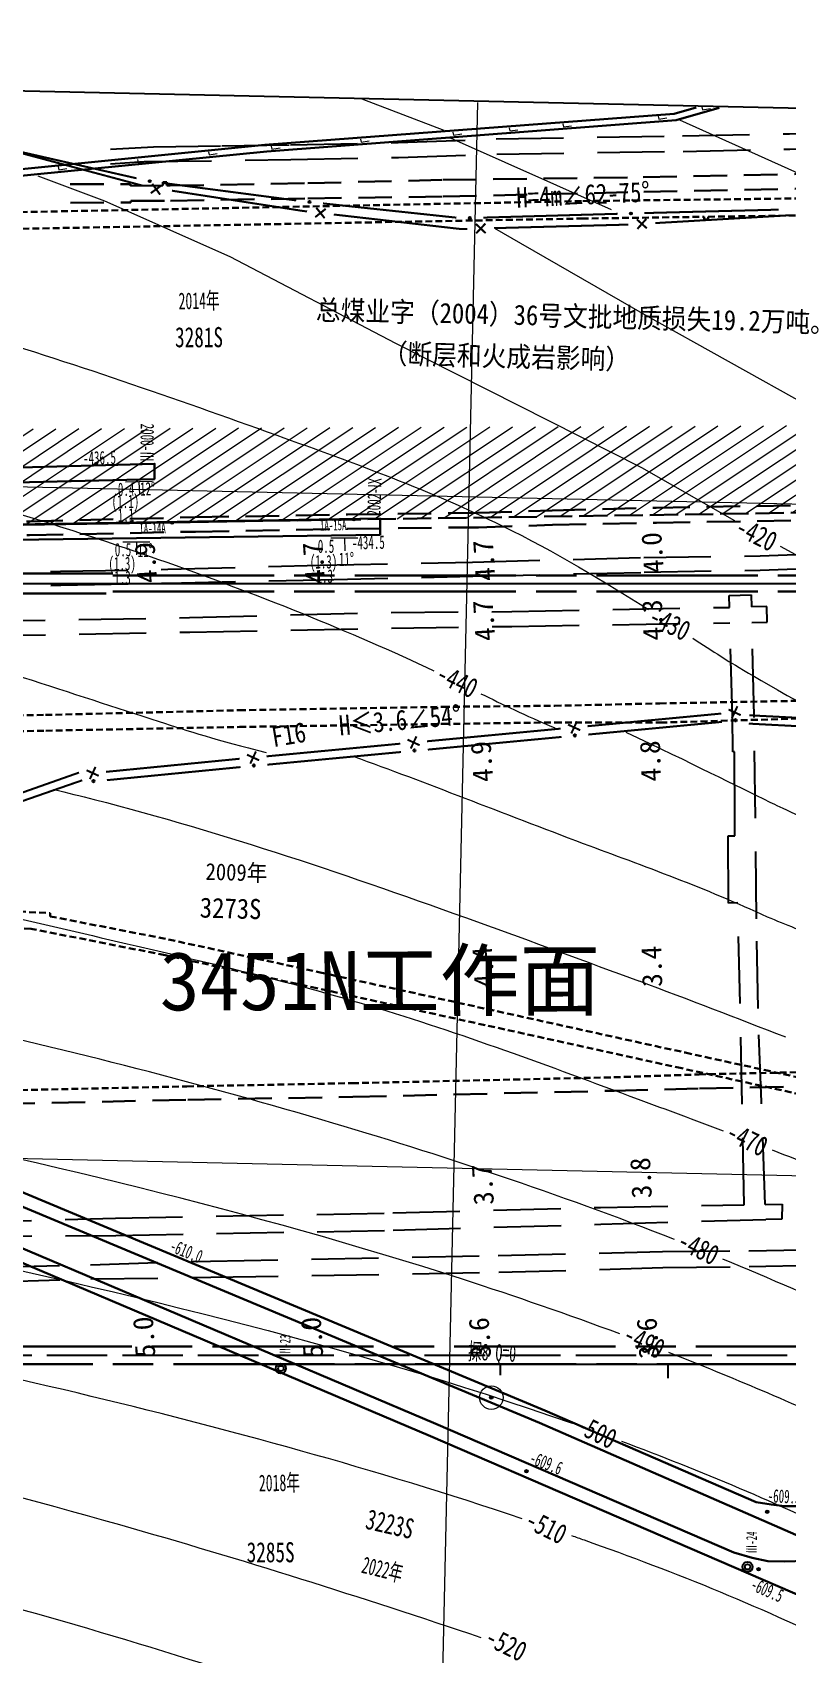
# Model space of a CAD drawing. Header units: millimetres. Extents: x 97264 to 263559, y 385279 to 783825.
# Drawn here: x 98069.2 to 98293.7, y 386568.1 to 387051 of the extents above; entities that cross this region are included whole.
import ezdxf
from ezdxf.enums import TextEntityAlignment as Align

# ---------------------------------------------------------------- set-up
doc = ezdxf.new("R2010")
doc.units = ezdxf.units.MM
for name, pattern in [('2-1', [3, 2, -1]), ('ACAD_ISO02W100', [15, 12, -3]), ('ACAD_ISO08W100', [36, 24, -3, 6, -3])]:
    doc.linetypes.add(name, pattern=pattern)
doc.layers.add('3451分析图层', color=1, linetype='Continuous', lineweight=100, true_color=0xff0000)
for name, color, linetype in [('DZ-断层交面线', 1, 'Continuous'), ('DZ-等高线', 7, 'Continuous'), ('SW--超前探查孔（大巷）', 7, 'Continuous'), ('储量报损区', 7, 'Continuous'), ('图廓方格网', 7, 'Continuous'), ('岩巷巷道及名称', 30, 'Continuous'), ('岩巷高程点', 30, 'Continuous'), ('岩浆岩侵入体', 1, 'Continuous'), ('工作面编号', 7, 'Continuous'), ('巷道掘进点位及日期', 7, 'Continuous'), ('断煤交线上盘', 1, 'Continuous'), ('断煤交线下盘', 1, 'Continuous'), ('断煤交线断层产状注记', 1, 'Continuous'), ('测量永久导线点', 18, 'Continuous'), ('测量永久导线点名称', 7, 'Continuous'), ('煤层底板等高线及注记', 7, 'Continuous'), ('煤巷12-1甲巷道及名称', 3, 'Continuous'), ('煤巷5巷道及名称', 7, 'Continuous'), ('煤巷5巷道导线', 254, 'Continuous'), ('煤巷5高程点', 7, 'Continuous'), ('煤巷5高程点名称', 7, 'Continuous'), ('煤巷8巷道及名称', 8, 'Continuous'), ('规划', 6, 'Continuous'), ('采面产状', 7, 'Continuous')]:
    doc.layers.add(name, color=color, linetype=linetype)
for name, color, linetype, lineweight in [('DZ7煤煤巷', 7, 'Continuous', 30), ('工作面回采年度', 7, 'Continuous', 0), ('煤层产状', 7, 'Continuous', 15)]:
    doc.layers.add(name, color=color, linetype=linetype, lineweight=lineweight)
doc.styles.add('2巷道名称、边界、露头、断层等名称注记', font='simfang.ttf', dxfattribs={"width": 0.8299999999999998, "height": 6})
doc.styles.add('FS', font='simfang.ttf', dxfattribs={"width": 0.75})
doc.styles.add('HT', font='simhei.ttf', dxfattribs={"width": 0.9})
doc.styles.add('ST', font='', dxfattribs={"width": 0.75})
doc.styles.add('仿宋', font='simfang.ttf')
doc.styles.add('宋体', font='')
doc.styles.add('工作面回采年度、钻孔编号注记', font='', dxfattribs={"width": 0.6, "height": 5})
doc.styles.add('工作面编号、露天采掘机械编号', font='', dxfattribs={"width": 0.7, "height": 6})
doc.styles.add('测点编号', font='simhei.ttf', dxfattribs={"width": 0.6, "height": 3.2})
doc.styles.add('高程、煤厚、断层产状要素等数字注记', font='simhei.ttf', dxfattribs={"width": 0.6, "height": 4})
doc.styles.add('黑体', font='simhei.ttf')
doc.styles.get('ST').set_extended_font_data('SimSun')
doc.styles.get('宋体').set_extended_font_data('SimSun')
doc.styles.get('工作面回采年度、钻孔编号注记').set_extended_font_data('SimSun')
doc.styles.get('工作面编号、露天采掘机械编号').set_extended_font_data('SimSun')

# ---------------------------------------------------------------- blocks, each defined once
blk = doc.blocks.new('JMXS2K')
blk.add_circle((0, 0), 0.3)
blk = doc.blocks.new('JMXX2K')
at = {"const_width": 0.6}
for points in [[(-1.41421356237309, 1.414213562373094), (1.4142135623731, -1.414213562373093)], [(-1.41421356237309, -1.41421356237309), (1.4142135623731, 1.414213562373094)]]:
    blk.add_lwpolyline(points, dxfattribs=at)

msp = doc.modelspace()

# ---------------------------------------------------------------- hatches: boundary and pattern name
at = {"layer": 'DZ-断层交面线', "lineweight": 30}
h = msp.add_hatch(color=256, dxfattribs=at)
edge = h.paths.add_edge_path()
edge.add_arc((98278.4838921393, 386846.1263206428), 0.3000023068499995, 0, 360)
h = msp.add_hatch(color=256, dxfattribs=at)
edge = h.paths.add_edge_path()
edge.add_arc((98230.6896037234, 386841.6383200609), 0.3000023068499995, 0, 360)
h = msp.add_hatch(color=256, dxfattribs=at)
edge = h.paths.add_edge_path()
edge.add_arc((98182.89531530738, 386837.150319479), 0.3000023068499995, 0, 360)
h = msp.add_hatch(color=256, dxfattribs=at)
edge = h.paths.add_edge_path()
edge.add_arc((98135.10102689163, 386832.6623188971), 0.3000023068499995, 0, 360)
h = msp.add_hatch(color=256, dxfattribs=at)
edge = h.paths.add_edge_path()
edge.add_arc((98087.32771013147, 386828.0351912933), 0.3000023068499995, 0, 360)
at = {"layer": 'SW--超前探查孔（大巷）', "linetype": 'ByBlock', "lineweight": 0, "ltscale": 3}
h = msp.add_hatch(color=7, dxfattribs=at)
edge = h.paths.add_edge_path()
edge.add_arc((98205.80684467134, 386644.3594357684), 0.4999999999999999, 0, 360)
at = {"layer": '储量报损区', "lineweight": 15, "ltscale": 2}
h = msp.add_hatch(dxfattribs=at)
h.set_pattern_fill('ANSI31', color=3, scale=30, angle=168.7242146143217, style=0)
h.set_pattern_definition([(213.7242146143217, (482432.7134933683, 285332.584562598), (2.081984933576548, -3.118948338199949), [])])
h.paths.add_polyline_path([(98469.97399620531, 387024.1642799688), (97927.6449829, 387036.2421294387), (97927.53691137958, 386902.3576177296), (98469.07606889876, 386910.5556793929)])
h.paths.add_polyline_path([(98439.9783895825, 387024.8322922136), (97957.64445338503, 387035.5740311446), (97957.56123970733, 386932.4846830445), (98439.25392671757, 386934.5189522827)], flags=16)

# ---------------------------------------------------------------- linework, layer by layer
at = {"color": 3, "ltscale": 1.5}
msp.add_lwpolyline([(98019.50123704186, 386886.8573846699), (98436.09578683163, 386886.8573846697)], dxfattribs=at)
at = {"color": 3, "linetype": 'ACAD_ISO02W100', "ltscale": 1.5}
msp.add_lwpolyline([(97758.42522368745, 386656.9573846699), (98517.69687379748, 386656.9573846696)], dxfattribs=at)
at = {"color": 6}
for points in [[(98158.4186762689, 386654.3573846699), (98208.4186762689, 386654.3573846699), (98208.4186762689, 386651.0745836437)], [(98208.4186762689, 386654.3573846699), (98258.4186762689, 386654.3573846699), (98258.4186762689, 386650.1075265936)], [(98258.4186762689, 386654.3573846699), (98308.4186762689, 386654.3573846699), (98308.4186762689, 386648.9364517013)]]:
    msp.add_lwpolyline(points, dxfattribs=at)
at = {"layer": 'DZ-断层交面线', "color": 1, "lineweight": 20, "const_width": 0.6000046136999986}
for points in [[(98274.26872589343, 386848.1361826983), (98234.4471146258, 386844.3626861699)], [(98274.50376719754, 386845.6557978932), (98234.68215593, 386841.8823013651)], [(98322.55956591656, 386845.5465216548), (98282.61350076056, 386847.6230279917)], [(98226.47443747753, 386843.6481821167), (98186.65282620989, 386839.8746855883)], [(98226.70947878166, 386841.1677973117), (98186.887867514, 386837.3943007835)], [(98322.4302257265, 386843.0583849401), (98282.48416057065, 386845.1348912772)], [(98178.68014906155, 386839.1601815346), (98138.85853779399, 386835.3866850065)], [(98178.91519036582, 386836.6797967299), (98139.09357909815, 386832.9063002015)], [(98130.88586064569, 386834.6721809531), (98091.07650222415, 386830.7715422806)], [(98131.12882130417, 386832.1925593464), (98091.31946288237, 386828.2919206737)], [(98083.03873657832, 386830.5632094725), (98044.803664205, 386817.0525774722)], [(98084.00181170943, 386828.2653758215), (98046.14791293495, 386815.1014136222)]]:
    msp.add_lwpolyline(points, dxfattribs=at)
at = {"layer": 'DZ-断层交面线', "lineweight": 30}
for centre in [(98278.4838921393, 386846.1263206428), (98230.6896037234, 386841.6383200609), (98182.89531530738, 386837.150319479), (98135.10102689163, 386832.6623188971), (98087.32771013147, 386828.0351912933)]:
    msp.add_circle(centre, 0.3000023068499995, dxfattribs=at)
at = {"layer": 'DZ-等高线', "color": 7, "lineweight": 15, "ltscale": 10}
for points in [[(98191.73676751072, 387021.7976678854), (98167.30600521671, 387031.1862000417)], [(98319.59196788692, 386998.966937585), (98261.90882053839, 387024.9073435984)], [(98241.56189152067, 386998.2331068613), (98193.6521751134, 387019.5925735706)], [(98278.34005552062, 386905.5176557011), (98250.66538493165, 386921.3362671317), (98177.35401297585, 386958.3527970006), (98128.06191905044, 386984.1667725301), (98090.69743060748, 387000.7963222887), (98070.90633495236, 387008.1793339307)], [(98206.78830250705, 386992.7452158023), (98214.50289760409, 386988.2311010758), (98251.45478733898, 386967.0016774182), (98301.2324205413, 386939.2265701797)], [(98320.49128507408, 386882.3036460661), (98291.90569958345, 386897.8759331952)]]:
    msp.add_lwpolyline(points, dxfattribs=at)
for points, knots in [([(97950.40620613328, 386990.4558224569), (97953.36191705942, 386989.5235426705), (97986.10631278396, 386979.3553976085), (98051.06976706388, 386963.2297608734), (98134.38609426853, 386933.9301119975), (98205.41896651118, 386908.0680412682), (98239.28309629436, 386887.5721882769), (98252.61135943537, 386879.0962118949)], [53.17967833266732, 53.17967833266732, 53.17967833266732, 53.17967833266732, 62.47920230063249, 156.0618284600194, 253.7204549860335, 327.3405348240024, 382.5702378988101, 382.5702378988101, 382.5702378988101, 382.5702378988101]), ([(97839.91461487515, 386974.2552671932), (97910.71605264097, 386950.208768628), (97961.28772214368, 386930.8452616475), (98036.5824510467, 386917.1077006967), (98116.31934287892, 386891.6473614186), (98164.08624932512, 386872.5106206365), (98188.7286677864, 386860.865887705)], [0, 0, 0, 0, 73.09642554126185, 162.1639238616124, 228.6025210523366, 324.3138459246207, 324.3138459246207, 324.3138459246207, 324.3138459246207]), ([(98022.03027598701, 386873.1694160761), (98052.94996745729, 386863.3996561731), (98090.66246527681, 386850.9118995783), (98124.04576143043, 386840.2539393048), (98138.77249794631, 386836.5409751014)], [208.2647001469262, 208.2647001469262, 208.2647001469262, 208.2647001469262, 306.0636894872999, 339.1827457900651, 339.1827457900651, 339.1827457900651, 339.1827457900651]), ([(98265.76846153078, 386870.6291361671), (98268.67461236336, 386868.7477310079), (98275.46240932625, 386864.3546273402), (98281.8883593297, 386860.2971531281), (98305.04246711146, 386847.3085705526)], [401.3092075094233, 401.3092075094233, 401.3092075094233, 401.3092075094233, 414.1246363683102, 431.9119510891581, 431.9119510891581, 431.9119510891581, 431.9119510891581]), ([(98245.8187726107, 386842.6137854336), (98265.7731111561, 386833.2362636548), (98283.3031701563, 386824.2825749456), (98295.56506189058, 386818.5337667818), (98318.355735196, 386807.7434862115)], [372.8217360674685, 372.8217360674685, 372.8217360674685, 372.8217360674685, 437.203546936433, 460.2643013447574, 460.2643013447574, 460.2643013447574, 460.2643013447574]), ([(98164.83751282751, 386835.3457957784), (98186.13962929546, 386827.690961252), (98226.03723617423, 386811.6734055705), (98269.67583985286, 386796.1230697549), (98287.99244684576, 386787.5706356587)], [345.5194158930127, 345.5194158930127, 345.5194158930127, 345.5194158930127, 425.2750117321228, 484.5013637558158, 484.5013637558158, 484.5013637558158, 484.5013637558158]), ([(98075.43163700437, 386825.5608678935), (98079.4795438237, 386824.5790723611), (98122.27907809797, 386813.9739056421), (98180.35586339205, 386794.074556978), (98233.89351999211, 386774.3183271875), (98249.97318995494, 386768.3846783334)], [262.0724881060842, 262.0724881060842, 262.0724881060842, 262.0724881060842, 274.5694467712105, 394.3788149410805, 445.809638421564, 445.809638421564, 445.809638421564, 445.809638421564]), ([(98002.88698699628, 386801.1170337726), (98032.11751272524, 386794.8200168071), (98087.19751051768, 386781.8215602424), (98170.00124474101, 386762.9621021838), (98231.4720686715, 386739.963329085), (98266.42823049793, 386727.0187362056), (98274.82884214087, 386723.8266992264)], [133.3004019068859, 133.3004019068859, 133.3004019068859, 133.3004019068859, 217.833133424672, 303.0112403567126, 387.6751449215632, 414.5919810649523, 414.5919810649523, 414.5919810649523, 414.5919810649523]), ([(98260.31845640489, 386691.4508565107), (98225.93484913066, 386704.9889981016), (98152.07939914645, 386729.5218278036), (98047.30070001054, 386756.2179590533), (97960.38294094587, 386772.8596777769), (97913.28079785411, 386781.6225491099), (97886.18501325918, 386786.6908438766)], [468.5647233041168, 468.5647233041168, 468.5647233041168, 468.5647233041168, 579.2476526065756, 700.899918023495, 793.0153014338691, 844.6284341950551, 844.6284341950551, 844.6284341950551, 844.6284341950551]), ([(98244.05445989713, 386663.325505316), (98228.57579211581, 386669.1053869392), (98150.00226701052, 386696.3563790669), (98037.11111963209, 386722.5476209985), (97936.51811664022, 386743.2205201914), (97913.04515517998, 386743.7147933422)], [522.1249735792708, 522.1249735792708, 522.1249735792708, 522.1249735792708, 571.574266889677, 771.0437602798646, 869.7888132793013, 869.7888132793013, 869.7888132793013, 869.7888132793013]), ([(97801.9138332692, 386735.9700484477), (97870.04354669814, 386723.3131600253), (98015.68395361686, 386694.3536714662), (98161.94342048356, 386660.676695035), (98229.84765055869, 386636.6964987572)], [0, 0, 0, 0, 230.2678854223294, 446.2691181711472, 446.2691181711472, 446.2691181711472, 446.2691181711472]), ([(98214.9870413738, 386608.2578356775), (98127.51784187648, 386637.6833907041), (98007.76459479373, 386663.1598847199), (97864.8685682702, 386690.3048870357), (97811.86441256446, 386698.9849300002), (97798.16308793686, 386700.1663822868)], [411.138238875004, 411.138238875004, 411.138238875004, 411.138238875004, 686.2190859420494, 779.1203476413338, 847.3508934311071, 847.3508934311071, 847.3508934311071, 847.3508934311071]), ([(98202.79731212732, 386572.8230841082), (98166.9259332497, 386584.8726229708), (98080.96731541396, 386612.1552027105), (97942.41191642795, 386645.1902013643), (97839.03000806691, 386654.1437285558), (97788.99016657862, 386659.8073269606)], [363.8508879703338, 363.8508879703338, 363.8508879703338, 363.8508879703338, 477.0847872323896, 637.3684970098892, 788.2438070893872, 788.2438070893872, 788.2438070893872, 788.2438070893872]), ([(98244.55564159706, 386631.3625924173), (98268.11864752519, 386622.5872570197), (98291.40213213766, 386612.7752229706), (98314.17308596395, 386601.6773877668), (98314.27035035842, 386601.6299561606)], [461.9137457600102, 461.9137457600102, 461.9137457600102, 461.9137457600102, 537.3492920428043, 537.6729228210763, 537.6729228210763, 537.6729228210763, 537.6729228210763]), ([(97782.71642188911, 386626.9224515862), (97803.69804461866, 386625.9071456349), (97851.0162532181, 386624.4104910428), (97923.67987531584, 386611.8647569845), (98017.34233453858, 386595.7642541102), (98107.67234863229, 386569.6959633654), (98171.5863933478, 386548.3988683858), (98195.4330324948, 386539.5121341001)], [45.43980486565426, 45.43980486565426, 45.43980486565426, 45.43980486565426, 107.1262247747714, 187.2556944303994, 266.246745290791, 392.2172914799141, 468.5699341287277, 468.5699341287277, 468.5699341287277, 468.5699341287277]), ([(98313.2878305761, 386568.4070330717), (98287.77761369948, 386581.4458689743), (98259.53178343042, 386592.6732597519), (98231.05508256631, 386602.7260843918), (98229.81297918112, 386603.1622102329)], [305.7443279102552, 305.7443279102552, 305.7443279102552, 305.7443279102552, 391.6584169151387, 395.5753159266827, 395.5753159266827, 395.5753159266827, 395.5753159266827]), ([(97775.21949064509, 386587.5875001212), (97775.21949064509, 386587.5875001212), (97816.44962829517, 386586.6977636329), (97887.12128710949, 386586.8627500413), (98001.54105317115, 386568.6598938623), (98102.96974946553, 386533.0728804426), (98170.11610055738, 386508.8637296389), (98194.27528660254, 386498.0496598381)], [239.940041341436, 239.940041341436, 239.940041341436, 239.940041341436, 246.4607414454485, 349.7698365037612, 458.0580749468891, 592.2741349711151, 671.6784518846065, 671.6784518846065, 671.6784518846065, 671.6784518846065])]:
    msp.add_open_spline(points, degree=3, knots=knots, dxfattribs=at)
for points in [[(98202.70578850179, 386854.0554471922), (98209.03734443866, 386850.92271563), (98215.76782599628, 386847.6463001473), (98224.69754314999, 386843.888421254)], [(98287.99244684576, 386787.5706356587), (98293.42330107499, 386785.385897401), (98298.93864300326, 386783.1211316146), (98304.59890685267, 386780.7591657039)], [(98293.50094886679, 386751.6888544903), (98279.02796798633, 386757.3497683235), (98264.50057897053, 386762.8672233284), (98249.97318995494, 386768.3846783334)], [(98289.38924795302, 386718.1946351653), (98298.58733937252, 386714.5625132632), (98307.72030967382, 386710.7934441016), (98316.73799475029, 386706.7871004135)], [(98316.31301565906, 386667.2934173828), (98302.64141841629, 386673.7583786425), (98288.7857422326, 386679.8545257633), (98274.78280218272, 386685.6247280326)], [(98314.02795693454, 386634.1168054309), (98295.82810541672, 386642.5872061341), (98277.34202155293, 386650.4473235261), (98258.6441255096, 386657.7525531026)]]:
    msp.add_open_spline(points, degree=3, dxfattribs=at)
at = {"layer": 'DZ7煤煤巷', "color": 32, "linetype": '2-1', "lineweight": -3, "ltscale": 10}
for points in [[(98092.41122364673, 387016.2511682377), (98105.15999660765, 387016.9808495731), (98125.5660367823, 387017.2760654905), (98145.97207695707, 387017.571281408), (98178.01946939995, 387018.2348555331), (98207.2852828972, 387019.3159670322), (98262.72634799454, 387020.2168814034), (98294.55619964913, 387020.8295592188), (98330.71247500334, 387021.5444010499), (98361.94811560896, 387022.142860979), (98391.41647086474, 387022.5790966588), (98441.80679911545, 387023.6199234655)], [(98092.40528665828, 387011.9333975288), (98102.46878232075, 387012.5592271864), (98146.06871286397, 387013.172342729), (98178.12116752066, 387013.8360235247), (98207.43028899936, 387014.7685415148), (98262.95240960574, 387015.620719263), (98294.6539793772, 387016.2806141154), (98330.81549932838, 387017.1455849077), (98362.02648428951, 387017.84357011), (98391.46452651465, 387018.0793150042), (98441.80472246314, 387018.9320901945)], [(97728.77510593868, 386883.5930889355), (97797.7089474472, 386884.0833623945), (97875.51878202976, 386886.1399983321), (97900.30914477627, 386886.4762839912), (97948.5586631864, 386887.5580039658), (97998.34746702366, 386888.7879927256), (98044.56774996304, 386889.7491632283), (98077.52663786542, 386890.5304524414), (98109.50869813313, 386891.1106595597), (98154.87670559874, 386892.3186832408), (98200.21884913121, 386893.2454299002), (98251.22330386205, 386894.6300147749), (98285.90997727019, 386895.1313711784), (98305.35655464379, 386895.8016425205), (98336.3596503701, 386897.4114573841), (98441.91978868529, 386899.8441358303)], [(97728.8838455701, 386878.4942483131), (97797.80326727279, 386879.5843733136), (97875.61354168075, 386881.5409901708), (97900.40219740524, 386882.02726456), (97948.64438392934, 386883.3588486697), (97998.43867172046, 386884.5889729058), (98044.66626047112, 386885.2502207785), (98077.62085156231, 386886.3415117902), (98109.6010075764, 386887.0116988418), (98154.97483947013, 386887.9697904698), (98200.3049796314, 386889.0462942654), (98251.32043199144, 386890.231076389), (98285.90663155554, 386890.8807227142), (98305.18415744179, 386891.5451673051), (98336.57206048969, 386892.5661109629)], [(97313.21376589422, 386859.2281416204), (97336.40589698002, 386859.7334659139), (97336.38099918843, 386860.5570486492), (97373.62880400901, 386861.0609532918), (97373.64019242013, 386860.544749446), (97433.39881363009, 386862.3801966992), (97540.845899745, 386864.421119541), (97598.41343590379, 386866.4461327795), (97648.17920765598, 386867.2265507404), (97682.63751577375, 386867.9355952488), (97746.00607115298, 386869.1912619406), (97793.74507609474, 386870.013139653), (97839.88466690188, 386870.7905683553), (97877.59849423738, 386872.0347746715), (97953.7814375085, 386873.465101713), (97987.76575618189, 386874.2474913928), (98052.94757558082, 386875.6156177868), (98115.97389993083, 386876.7238893443), (98115.97389993083, 386876.7238893443), (98115.97389993083, 386876.7238893443), (98115.97389993083, 386876.7238893443), (98175.94421888066, 386878.2728223545), (98211.94709947752, 386878.5164375723), (98276.73969046594, 386879.7789995392)], [(98276.73969046594, 386879.7789995392), (98276.64184894437, 386883.3428238024), (98283.17790294235, 386883.5099290081), (98283.27003702128, 386879.9062512368)], [(98283.38780169521, 386875.3000735608), (98287.98735636006, 386875.3762859), (98287.86924886593, 386879.9958724399), (98283.27003702128, 386879.9062512368)], [(97682.73348370551, 386863.3365964279), (97744.44808572179, 386864.7543396345), (97744.49376115242, 386862.9551038082), (97746.69305259993, 386863.0109350572), (97746.64748965285, 386864.8057399586), (97793.86168716516, 386865.9645567889), (97839.96728293128, 386866.8914435058), (97877.6900680247, 386867.6857386587), (97953.87061866294, 386869.1660266121), (97987.86472553211, 386869.6985678862), (98031.59407656106, 386870.7506351313), (98031.63937361461, 386868.9512040556), (98033.13894062061, 386868.9872815481), (98033.09364356688, 386870.7867126235), (98053.04219462989, 386871.2666469622), (98116.07104307762, 386872.394968785), (98116.07104307762, 386872.394968785), (98116.07104307762, 386872.394968785), (98116.07104307762, 386872.394968785), (98176.04335781424, 386873.6238793056), (98211.92725137195, 386874.1160076915), (98276.86562220733, 386875.1920042824)], [(98281.11005276961, 386701.7672375384), (98279.24647420249, 386791.7496208976), (98276.39488318289, 386791.6991664199), (98276.33256885724, 386811.6985989881), (98278.35471624878, 386811.7313027481), (98278.32295087675, 386816.7315232932), (98278.19589601373, 386836.7313627296), (98277.69592176101, 386836.7257216418), (98277.62795495364, 386847.4244481653), (98276.86562220733, 386875.1920042824)], [(98287.39126826124, 386701.8796438767), (98286.22535777485, 386732.4549603), (98286.22535777485, 386732.4549603), (98285.22907629855, 386760.3111130763), (98284.81167300332, 386786.9982327706), (98284.10008603301, 386847.4402060634), (98283.38780169521, 386875.3000735608)], [(97310.20421148217, 386680.7508512053), (97331.64120213254, 386681.21443126), (97365.82896702485, 386681.564560536), (97399.13857739078, 386682.3788752639), (97441.38379252606, 386683.207546882), (97484.42235540002, 386684.3593970163), (97553.7332916546, 386685.6468923368), (97595.20703635264, 386686.4167713686), (97644.64889705315, 386687.6700527795), (97685.48420569213, 386688.8758276645), (97731.33685632583, 386690.2512113223), (97763.56297431301, 386690.7289301534), (97800.34143542858, 386691.4596563729), (97852.78137378383, 386692.275685016), (97890.50922943975, 386693.6944658969), (97938.69341748091, 386694.4561369493), (97963.38100260212, 386695.0186384186), (98011.39767614007, 386695.826963937), (98048.89624893498, 386696.5403385535), (98093.8845015551, 386697.8367333926), (98176.47795818438, 386699.3654240228), (98238.35007312756, 386701.0122586958), (98238.35007312756, 386701.0122586958), (98281.11003353039, 386701.7685071757)], [(98287.39126826124, 386701.8796438767), (98292.45895844573, 386701.9693087904), (98292.36069127006, 386697.5568394547), (98287.56134593903, 386697.4194568556)], [(97731.42444542926, 386685.4720009243), (97763.7300255127, 386686.0311127334), (97800.44189769738, 386686.6607241459), (97852.88475171987, 386687.6268342977), (97890.61541289365, 386688.8756356369), (97938.80356629228, 386689.4573503725), (97963.48623636333, 386690.1397731966), (98011.49526467574, 386691.3280222302), (98048.98516293446, 386692.4413027769), (98093.99646379593, 386692.6379388731), (98176.58884386503, 386694.2166179122), (98238.40258994694, 386696.0122737511), (98238.40258994694, 386696.0122737511), (98287.56134593903, 386697.4194568556)], [(97706.78569316682, 386676.4043646624), (97763.46660916974, 386677.0390441946), (97791.44149798117, 386677.16264128), (97855.33748171537, 386679.3487004509), (97881.71824751506, 386679.9474566169), (97921.24583207691, 386680.6227959157), (97957.19043354368, 386681.7792296508), (97982.82740004633, 386681.9156233356), (98027.2045962085, 386682.4545154807), (98086.43404581625, 386683.9308780095), (98122.22407772373, 386685.0509514917), (98207.89271378762, 386686.6510956087), (98256.82346765525, 386687.8927242251), (98282.45761780743, 386688.1203950924), (98298.15838105768, 386688.4057458452), (98298.2029471236, 386690.406886082), (98300.20425305511, 386690.4432584639), (98300.15968698924, 386688.4421182269), (98353.36977693009, 386689.409175622), (98353.3466346797, 386690.050896662), (98393.75516923094, 386690.8088548131), (98393.77691344742, 386690.3090603817), (98418.50477429529, 386690.8300673116)], [(97706.89227504906, 386671.3054784796), (97763.50429743009, 386672.778082971), (97791.52382083373, 386673.2634926999), (97855.4325738118, 386674.8897115555), (97881.81994178011, 386675.1085259922), (97921.3481929747, 386676.1740197922), (97957.29440268425, 386677.0904403224), (97982.9477986004, 386677.1669196853), (98027.29673653362, 386677.8554383817), (98086.51997532831, 386679.7117529677), (98122.3239118946, 386680.1919769972), (98207.99509104984, 386681.7021543538), (98256.92553633501, 386683.07379836), (98282.55543821519, 386683.3713923488), (98340.08314512129, 386684.5598240856), (98340.04303150816, 386682.7586113494), (98342.04444820638, 386682.7999574632), (98342.08456181962, 386684.6011701997), (98353.53463670608, 386684.8377106966), (98353.5459579695, 386684.5237787042), (98393.99770059969, 386685.2342310168), (98393.97591441144, 386685.7349901683), (98418.4839300558, 386686.2870318978)]]:
    msp.add_lwpolyline(points, dxfattribs=at)
at = {"layer": 'SW--超前探查孔（大巷）', "color": 7, "linetype": 'ByBlock', "lineweight": 0, "ltscale": 3}
for radius in [3.5, 0.4999999999999999]:
    msp.add_circle((98205.80684467134, 386644.3594357684), radius, dxfattribs=at)
at = {"layer": '储量报损区', "linetype": 'ACAD_ISO02W100', "lineweight": 30, "ltscale": 0.7}
msp.add_lwpolyline([(97927.53691137958, 386902.3576177296), (98469.07606889876, 386910.5556793929), (98469.07606889876, 386910.5556793929), (98469.97399620531, 387024.1642799688)], dxfattribs=at)
at = {"layer": '图廓方格网', "color": 7, "lineweight": 0}
for p, q in [((98185.2824523504, 386291.0097889063), (98201.74308328674, 387030.137872585)), ((98621.3027177269, 386903.2533745801), (97279.75230238782, 386933.1301533915))]:
    msp.add_line(p, q, dxfattribs=at)
at = {"layer": '图廓方格网', "color": 0, "lineweight": 0}
msp.add_line((98616.84975460873, 386703.3029529265), (97275.2993392697, 386733.1797317379), dxfattribs=at)
at = {"layer": '岩巷巷道及名称', "lineweight": 30, "ltscale": 2}
for points in [[(98221.70764071246, 386640.5101418223), (98007.36235600513, 386730.1094744892), (98004.3760759679, 386731.2695087265), (98002.63330746963, 386731.9528302186), (98000.73882196282, 386732.6260115112), (97999.52555596553, 386732.9956125268), (97997.93598108004, 386733.5704691826), (97995.45018609491, 386734.070462239), (97992.10296207452, 386734.8299176865), (97986.53237902034, 386735.4470318378), (97922.44989187607, 386743.1722870447)], [(98220.16494331825, 386636.8196019228), (98005.86657639492, 386726.3993222985), (98002.92181655609, 386727.5432278234), (98001.23322283215, 386728.2053079471), (97999.48569034092, 386728.8262713578), (97998.26172991275, 386729.1991302511), (97996.85548057692, 386729.7076887327), (97994.61314328821, 386730.1587126835), (97991.4381009864, 386730.8791016259), (97986.07278332056, 386731.4734762944), (97921.97115107933, 386739.2010394762)], [(97934.43012210031, 386726.2822698652), (97994.6161486925, 386719.1641849665), (98189.25031957528, 386636.5452890874)], [(97933.96032404248, 386722.3099544466), (97993.57904456797, 386715.2589637385), (98187.68736954307, 386632.8632805055)], [(98221.70764071246, 386640.5101418223), (98284.68595072665, 386613.211597191), (98289.18070131904, 386612.4796091723), (98293.13201937873, 386612.0358014956), (98293.13201937873, 386612.0358014956), (98293.13201937873, 386612.0358014956)], [(98189.25031957528, 386636.5452890874), (98278.03140645624, 386598.2567875516), (98283.43540277913, 386596.586837787), (98288.17244592408, 386595.6766093537), (98293.12832027419, 386595.5662403656), (98299.53536582229, 386595.7041916929), (98312.12725880915, 386596.6121295841)], [(98220.16494331825, 386636.8196019228), (98312.12725880915, 386596.6121295841)], [(98329.7754563403, 386571.4900454528), (98187.68736954307, 386632.8632805055)], [(98293.13201937873, 386612.0358014956), (98293.13201937873, 386612.0358014956), (98303.07032812557, 386612.0146816313), (98390.40674385363, 386618.0888931068)]]:
    msp.add_lwpolyline(points, dxfattribs=at)
at = {"layer": '岩巷高程点', "const_width": 0.5000000000001794}
for points in [[(98215.98764109387, 386622.4566202087, 1), (98216.48492762391, 386622.4045999522, 1)], [(98287.74543824022, 386610.3931925608, 1), (98288.24272477032, 386610.3411723047, 1)], [(98285.12889699747, 386593.2595397025, 1), (98285.62618352745, 386593.2075194461, 1)]]:
    msp.add_lwpolyline(points, format="xyb", close=True, dxfattribs=at)
at = {"layer": '岩巷高程点', "lineweight": 0, "ltscale": 2}
for centre in [(98216.23628435885, 386622.4306100804), (98287.9940815052, 386610.3671824329), (98285.37754026247, 386593.2335295746)]:
    msp.add_circle(centre, 0.4999999999999999, dxfattribs=at)
at = {"layer": '岩浆岩侵入体', "color": 1, "lineweight": 30, "ltscale": 1.199999999999999}
for points in [[(97920.76737690628, 386987.2412257139), (97969.66735883646, 386992.5448671448), (98014.30406170552, 386999.7421777197), (98043.50586220993, 387006.0965884534), (98138.95554100447, 387015.6157037578), (98260.8569521451, 387024.936461315), (98273.64999868206, 387028.5364814023)], [(97920.77761024341, 386988.9659077511), (97969.09599668697, 386994.4483557745), (98013.73269955568, 387001.6456663491), (98042.93450006025, 387008.0000770829), (98138.38417885503, 387017.519192387), (98260.28558999575, 387026.8399499446), (98266.8523564625, 387028.6878671801)]]:
    msp.add_lwpolyline(points, dxfattribs=at)
at = {"layer": '岩浆岩侵入体', "color": 40, "lineweight": 15, "ltscale": 2}
for points in [[(98255.49860117085, 387026.1262534712), (98255.68862103777, 387025.2169951159), (98258.11540102135, 387025.6049312914)], [(98255.49860117085, 387026.1262534712), (98255.68862103777, 387025.2169951159), (98258.11540102135, 387025.6049312914)], [(98268.48503504407, 387028.8980668287), (98268.6750549107, 387027.9888084738), (98271.10183489477, 387028.3767446491)], [(98268.48503504407, 387028.8980668287), (98268.6750549107, 387027.9888084738), (98271.10183489477, 387028.3767446491)], [(98194.3853737786, 387021.3609313981), (98194.57539364502, 387020.4516730431), (98197.00217362893, 387020.8396092184)], [(98194.3853737786, 387021.3609313981), (98194.57539364502, 387020.4516730431), (98197.00217362893, 387020.8396092184)], [(98211.12363652392, 387022.5927585358), (98211.3136563903, 387021.6835001805), (98213.74043637447, 387022.0714363559)], [(98211.12363652392, 387022.5927585358), (98211.3136563903, 387021.6835001805), (98213.74043637447, 387022.0714363559)], [(98227.09304223751, 387023.7906755561), (98227.2830621046, 387022.881417201), (98229.70984208854, 387023.2693533765)], [(98227.09304223751, 387023.7906755561), (98227.2830621046, 387022.881417201), (98229.70984208854, 387023.2693533765)], [(98121.57070668011, 387015.478463316), (98121.76072654656, 387014.5692049605), (98124.1875065305, 387014.9571411365)], [(98121.57070668011, 387015.478463316), (98121.76072654656, 387014.5692049605), (98124.1875065305, 387014.9571411365)], [(98140.26308875048, 387017.1669367694), (98140.45310861687, 387016.2576784146), (98142.87988860112, 387016.6456145901)], [(98140.26308875048, 387017.1669367694), (98140.45310861687, 387016.2576784146), (98142.87988860112, 387016.6456145901)], [(98166.84888109627, 387019.2310371336), (98167.03890096303, 387018.3217787784), (98169.46568094677, 387018.7097149538)], [(98166.84888109627, 387019.2310371336), (98167.03890096303, 387018.3217787784), (98169.46568094677, 387018.7097149538)], [(98076.81637872978, 387011.0700337002), (98077.00639859629, 387010.1607753449), (98079.43317858019, 387010.5487115203)], [(98076.81637872978, 387011.0700337002), (98077.00639859629, 387010.1607753449), (98079.43317858019, 387010.5487115203)], [(98100.42674617739, 387013.1533575655), (98100.61676604408, 387012.2440992105), (98103.04354602801, 387012.6320353858)], [(98100.42674617739, 387013.1533575655), (98100.61676604408, 387012.2440992105), (98103.04354602801, 387012.6320353858)]]:
    msp.add_lwpolyline(points, dxfattribs=at)
at = {"layer": '断煤交线上盘', "color": 1, "lineweight": 0, "ltscale": 2, "const_width": 0.5999999999999999}
for points in [[(98057.27503391882, 387017.385484762), (98100.17026562634, 387007.591036127)], [(98108.03975418216, 387006.1974625029), (98147.7001867916, 387000.998648593)], [(98155.65062508795, 387000.110417165), (98195.4161978226, 386995.8674397925)], [(98203.41331311675, 386995.8797176241), (98243.39724325015, 386997.0134420505)], [(98251.39421288599, 386997.2335149913), (98291.3811079912, 386998.2571998116)]]:
    msp.add_lwpolyline(points, dxfattribs=at)
at = {"layer": '断煤交线下盘', "color": 1, "lineweight": 0, "ltscale": 2, "const_width": 0.5999999999999999}
for points in [[(98057.27503391882, 387017.385484762), (98102.17074615853, 387005.3464772553), (98102.17074615853, 387005.3464772553)], [(98110.69440959275, 387003.8971560887), (98149.7313219415, 386997.8557797122), (98150.95428853061, 386997.7158260797)], [(98158.90241343598, 386996.8062599791), (98196.72569189103, 386992.4778463846), (98198.65487104491, 386992.5291057969)], [(98254.62547497726, 386994.2437103324), (98294.55472083253, 386996.5718488995)], [(98206.65204855631, 386992.7415954559), (98246.63760866028, 386993.8040350499)]]:
    msp.add_lwpolyline(points, dxfattribs=at)
at = {"layer": '测量永久导线点', "color": 7}
for centre, radius in [((98143.1370890097, 386653.0646244034), 1.5), ((98143.1370890097, 386653.0646244034), 0.7999999999999999), ((98282.11139981002, 386593.9067222468), 1.5), ((98282.11139981002, 386593.9067222468), 0.7999999999999999)]:
    msp.add_circle(centre, radius, dxfattribs=at)
at = {"layer": '煤层产状', "color": 7, "lineweight": 0}
for p, q in [((98104.81802077313, 386917.2179500114), (98096.8187974921, 386917.1064739748)), ((98100.8781515943, 386917.1641640507), (98101.06422262937, 386913.3729690196)), ((98104.07337853733, 386899.2321538712), (98096.07344987495, 386899.198369213)), ((98100.13321899199, 386899.2171498427), (98100.1492485074, 386895.4214252417)), ((98166.06215159033, 386900.4119908873), (98158.06222292806, 386900.3782062295)), ((98162.12199204488, 386900.3969868591), (98162.13802156047, 386896.6012622581))]:
    msp.add_line(p, q, dxfattribs=at)
at = {"layer": '煤层底板等高线及注记', "color": 1}
msp.add_lwpolyline([(98623.9288018456, 387021.1718510833), (97282.37838650656, 387051.0486298935)], dxfattribs=at)
at = {"layer": '煤巷12-1甲巷道及名称', "color": 3, "linetype": '2-1', "lineweight": 30}
for points in [[(98344.76153942134, 387002.6856823816), (98307.08844491081, 387001.7167103845), (98232.63584721928, 387000.8017954305), (98051.09246525216, 386997.2308490934), (98050.26874585515, 387036.864619082)], [(98051.19490052246, 386992.3021124793), (98232.73293361382, 386995.6027112437), (98269.16579108375, 386996.1238247858), (98269.17723262901, 386995.3239066082), (98270.37710989552, 386995.3410689262), (98270.3656683504, 386996.140987104), (98307.18626625337, 386996.6676466506), (98350.9771968983, 386997.6139079591), (98353.54910314911, 386997.7729050963)], [(97452.28257227692, 386836.5063356429), (97452.28257227692, 386836.5063356429), (97577.138212471, 386839.0621604391), (97635.5271899057, 386839.6976724692), (97699.43498446938, 386841.0049737713), (97738.9690198127, 386842.2396514369), (97799.98598169665, 386842.7827650838), (97903.86058974167, 386844.6965006442), (97903.86058974167, 386844.6965006442), (97953.25179623245, 386845.5200829375), (98004.47326496498, 386846.6488728179), (98073.0272821488, 386847.7250005158), (98130.73426140913, 386849.1242918097), (98191.41346449268, 386850.1365557645), (98224.67917262217, 386850.4471601266), (98255.9824871277, 386851.150585332), (98309.11395314104, 386852.164996321), (98397.74485949612, 386854.4790565048)], [(97394.46592635826, 386829.9250663379), (97452.38336597984, 386830.9026568533), (97493.43577741602, 386832.0694893512), (97493.43577741602, 386832.0694893512), (97577.23731822021, 386833.7630846442), (97635.63064329588, 386834.0486187396), (97699.53239524673, 386835.8058861796), (97739.07162459253, 386836.7406085712), (97800.08072232683, 386837.6836450766), (97903.95482122166, 386839.5973712566), (97903.95482122166, 386839.5973712566), (97953.35259946222, 386840.3710641913), (98004.5669555541, 386841.5497333228), (98073.11170643746, 386843.0257578253), (98130.81890376976, 386844.1450109223), (98191.49896827765, 386845.0372725509), (98224.76258504418, 386845.4978629676), (98256.13954936885, 386845.4527496506), (98309.2337188255, 386846.9663224754), (98401.263636494, 386849.0472751993)], [(97672.64725257701, 386809.2698196393), (97742.12648757156, 386805.523022497), (97789.09976048167, 386803.1077645544), (97821.74597529261, 386801.3933329571), (97851.12261591073, 386799.969816049), (97921.92744327654, 386796.2974296713), (97984.29581212375, 386793.2861691783), (98074.43485766061, 386788.693050002), (98074.38550676424, 386787.7245486034), (98109.67877037814, 386780.8467468469), (98154.85245974117, 386771.0168482177), (98263.55795931528, 386747.1362852681), (98297.54926952289, 386739.6706363412), (98297.72088619051, 386740.452011871), (98299.08829336845, 386740.1516827025), (98298.91667670081, 386739.3703071727), (98365.4312687182, 386724.761438333), (98370.15195802186, 386723.7322543716), (98370.93776915144, 386723.5577249566), (98371.15458681148, 386724.5339370761), (98373.79035953415, 386723.9485293941), (98373.57354187417, 386722.9723172745), (98400.66306316607, 386716.9557082811), (98400.6642124938, 386716.959871372)], [(98398.29997574481, 386712.1538411243), (98392.4351334088, 386713.4564283041), (98392.22196207079, 386712.6842798394), (98390.85349885911, 386712.9882168481), (98391.066670197, 386713.7603653127), (98380.71513711552, 386716.0594508655), (98380.36029097742, 386714.5296346775), (98363.97252704117, 386718.1197463202), (98356.94014726835, 386719.6642963305), (98357.24047643685, 386721.0317035085), (98300.88376631509, 386733.4095556733), (98301.01247881616, 386733.995587321), (98262.5280480635, 386742.4480784879), (98153.86622775286, 386766.3190459212), (98108.65194369543, 386776.1578857982), (98068.72905214505, 386784.0246103379), (98024.94688629403, 386786.405458121), (97984.05273044336, 386788.4923284102), (97921.67881909311, 386791.5038729526), (97850.87399172733, 386795.1762593304), (97821.50264651103, 386796.5995196367), (97788.87114952416, 386798.3131783204), (97741.88086316499, 386800.7293110555), (97672.4037796042, 386804.4759949599)]]:
    msp.add_lwpolyline(points, dxfattribs=at)
at = {"layer": '煤巷5巷道及名称', "color": 7, "lineweight": 30, "ltscale": 2}
msp.add_lwpolyline([(98054.43851309591, 386921.1267268657), (98105.5064216758, 386922.5576419905), (98105.4816315029, 386917.9660874158), (97927.54604544587, 386913.6750955349)], dxfattribs=at)
at = {"layer": '煤巷5巷道及名称', "color": 0, "lineweight": 30, "ltscale": 2}
for points in [[(98172.68978124634, 386901.3931796884), (98172.66782255784, 386906.2559024371), (97991.25125084232, 386903.2159797442)], [(97991.13978842093, 386898.851199006), (98172.68978124634, 386901.3931796884)]]:
    msp.add_lwpolyline(points, dxfattribs=at)
at = {"layer": '煤巷5巷道及名称', "color": 6, "linetype": 'ACAD_ISO08W100', "lineweight": 30, "ltscale": 2}
for points in [[(98063.83910363726, 386889.8573846701), (98093.12697313997, 386889.8573846701)], [(98093.12697314, 386889.263228953), (98381.03090833833, 386889.2632289529)], [(98093.12697314002, 386884.4573846701), (98386.42116700349, 386884.4573846698)], [(98043.1269731401, 386883.8573846701), (98093.12697313994, 386883.8573846698)], [(97762.73598920311, 386659.5573846698), (98396.2351441299, 386659.5573846698)], [(97751.11258116565, 386654.3573846699), (98391.24917634627, 386654.3573846699)]]:
    msp.add_lwpolyline(points, dxfattribs=at)
at = {"layer": '煤巷5巷道导线', "lineweight": 0}
msp.add_lwpolyline([(97327.00073017293, 386906.1524883197), (97325.61127266513, 386891.8198713975), (97340.24649689048, 386893.0593280803), (97389.75518764555, 386893.5721533354), (97435.25973050522, 386894.4822286802), (97470.04243605505, 386895.0249326873), (97543.11385070332, 386896.1612928093), (97611.45734207796, 386897.2639109066), (97692.47675877398, 386898.5813551183), (97743.91776285812, 386899.3562227319), (97826.32005720343, 386900.6078611146), (97905.27824357172, 386901.8031679622), (97966.0445073422, 386902.7104432114), (98009.48965486596, 386903.3112939593), (98053.6201712689, 386904.0109095785), (98110.74769143775, 386904.9702136804), (98164.89015003016, 386905.9599871807)], dxfattribs=at)
at = {"layer": '煤巷5高程点', "const_width": 0.5000000000001794}
for points in [[(98110.49904817276, 386904.9962238083, 1), (98110.99633470282, 386904.944203552, 1)], [(98164.64150676502, 386905.9859973088, 1), (98165.13879329518, 386905.9339770526, 1)]]:
    msp.add_lwpolyline(points, format="xyb", close=True, dxfattribs=at)
at = {"layer": '煤巷5高程点', "lineweight": 0, "ltscale": 2}
for centre in [(98110.74769143775, 386904.9702136804), (98164.89015003016, 386905.9599871807)]:
    msp.add_circle(centre, 0.4, dxfattribs=at)
at = {"layer": '煤巷8巷道及名称', "color": 252, "linetype": '2-1', "lineweight": 30, "ltscale": 5}
for points in [[(98080.3749368567, 387005.7949420849), (98098.38058597605, 387005.8662891036), (98098.38256496322, 387005.3662930199), (98107.99987982544, 387005.4043584046), (98108.00304232426, 387006.4820179252), (98109.20303715725, 387006.4784964211), (98109.19989893095, 387005.4091080867), (98110.17092470413, 387005.412951412), (98151.12829523838, 387006.1104020192), (98191.3536550717, 387007.1358331864), (98251.05301872698, 387007.9341173461), (98348.83019192681, 387009.9071323549), (98348.80598243023, 387011.1068881218), (98350.00573819719, 387011.1310976182), (98350.02994769377, 387009.9313418514), (98353.65374451704, 387010.0044653146), (98353.64092085608, 387010.6493378245), (98401.36952236065, 387011.5984485232), (98401.37946318284, 387011.0985473529), (98427.143822662, 387011.6653183864)], [(98080.46015189926, 387000.2963056883), (98098.46001197652, 387000.3672788972), (98098.45804049844, 387000.8672750141), (98110.25852702324, 387000.9138041778), (98151.2086379236, 387001.6111311631), (98191.44380462948, 387002.1366459465), (98251.17497254445, 387003.5358077541), (98300.07384588798, 387004.5415500309), (98333.99396769589, 387005.5208488214), (98353.73719729474, 387005.7952919771), (98353.75026990224, 387005.1504249513), (98401.2677754893, 387006.0953378863), (98401.25716305469, 387006.5952257012), (98406.27125336906, 387006.6689712724), (98406.29898896035, 387005.4692918414), (98407.4986683913, 387005.4970274329), (98407.4709328, 387006.6967068638), (98427.1360983097, 387007.1513491481)], [(97716.4982712298, 386898.7830435334), (97748.96530987653, 386899.3503638678), (97792.69025703521, 386900.2720035816), (97823.48954618197, 386900.5461770561), (97842.65565358689, 386900.9486681687), (97872.13403988145, 386901.5677186753), (97918.77199339849, 386902.5471226516), (97940.5067590107, 386903.187485147), (97991.4537663476, 386904.1145607012), (98037.41016087812, 386904.8656677246), (98068.19418810042, 386905.3854261001), (98117.63358276547, 386906.6207616455), (98162.93753621238, 386907.4108027273), (98201.89383985715, 386907.9803150115), (98223.92231550861, 386908.6299419249), (98254.88903333341, 386909.4465531016), (98304.34866264847, 386910.3026884558), (98364.4478458522, 386911.6188125177), (98409.6222234866, 386912.4718961958), (98426.97452525007, 386912.731028121)], [(97716.58522050384, 386894.4839227137), (97749.05367523868, 386895.0512719215), (97792.7787654475, 386896.072936273), (97823.61501938096, 386896.2471319333), (97842.77864297404, 386896.6468497851), (97872.28622139564, 386897.3718344165), (97918.87454268307, 386898.4484053348), (97940.11885420025, 386899.0819676148), (97991.54198762879, 386899.6154255613), (98037.48720746368, 386900.9364230359), (98068.27671713519, 386901.2862567989), (98117.72126655227, 386902.3216495631), (98163.04093914664, 386903.2119877103), (98201.98696084335, 386903.6113473601), (98224.0100534348, 386904.3308371279), (98254.97861404622, 386904.9474448239), (98304.43827285751, 386905.8035807653), (98364.53738759623, 386907.1197034643), (98409.72240861996, 386908.0730365787), (98433.78800119722, 386908.432310975)], [(97726.78315319092, 386724.4716178696), (97803.74254889372, 386726.5230586667), (97875.2921206582, 386727.4238426181), (97949.79071410662, 386729.5472594867), (98029.89475675822, 386731.1643242305), (98115.39918409639, 386733.0830376536), (98164.59368819167, 386733.945441859), (98242.36916688069, 386735.7760268991), (98267.7929632714, 386736.4378190697), (98332.79232415349, 386737.8523146839), (98332.81157405287, 386737.2037469978), (98381.92579989914, 386738.0647692068), (98381.91286667257, 386738.5616196309), (98383.41414824301, 386738.587883452), (98383.43046512584, 386737.8770384944), (98384.63014911333, 386737.9045762895), (98384.61398252504, 386738.6088736735), (98401.8019572135, 386738.9095646963)]]:
    msp.add_lwpolyline(points, dxfattribs=at)
at = {"layer": '煤巷8巷道及名称', "color": 252, "linetype": '2-1', "lineweight": 30}
msp.add_lwpolyline([(97726.68024379601, 386728.3702598969), (97803.66308356237, 386730.3823056996), (97875.19846065664, 386731.4727594862), (97949.69821040145, 386733.5461897267), (98029.8040422841, 386735.1632954586), (98115.17045534533, 386737.0740652202), (98164.37162441372, 386738.0219661528), (98242.30946025615, 386739.7758946434), (98267.70019266255, 386740.6367943748), (98331.40112251708, 386742.0231366836), (98331.38494425213, 386742.7279427533), (98332.584672695, 386742.753543861), (98332.6008392833, 386742.0492464768), (98332.68539575084, 386742.0510867045), (98332.66848108958, 386742.7008902531), (98381.78275389457, 386743.560108468), (98381.79576517236, 386743.0602595843), (98401.72962259865, 386743.4089878138), (98401.73685585475, 386742.9590582758), (98406.44925732931, 386743.0414911264)], dxfattribs=at)
at = {"layer": '采面产状', "color": 7, "lineweight": -3}
msp.add_lwpolyline([(97282.37838650656, 387051.0486298935), (97265.908046146, 386311.4845660477), (98607.458461485, 386281.6077872374), (98623.9288018456, 387021.1718510833)], close=True, dxfattribs=at)

# ---------------------------------------------------------------- block references
at = {"layer": 'DZ-断层交面线', "color": 1, "lineweight": 20, "yscale": 1.000007689415005, "zscale": 1.00000768950002}
for p, xscale, rotation in [((98278.25186628925, 386848.5030513214), 1.000007689447214, 20.14954988555271), ((98230.45757787325, 386844.0150507397), 1.000007689447214, 20.14954988555271), ((98182.6632894575, 386839.5270501581), 1.000007689447214, 20.14954988555271), ((98134.86900104156, 386835.0390495763), 1.000007689447214, 20.14954988555271), ((98087.0880959083, 386830.4111689322), 1.000007689440879, 20.33251141460824)]:
    msp.add_blockref('JMXX2K', p, dxfattribs=dict(at, xscale=xscale, rotation=rotation))
at = {"layer": '断煤交线上盘', "color": 1, "lineweight": 0, "ltscale": 2}
for p, rotation in [((98104.073683135, 387006.7173475363), 352.5320685509701), ((98151.67320217313, 387000.5348072659), 353.9095966386667), ((98199.41492010347, 386995.7663451814), 1.624158127400689), ((98247.3956362636, 386997.1268144935), 1.624158127400689)]:
    msp.add_blockref('JMXS2K', p, dxfattribs=dict(at, rotation=rotation))
at = {"layer": '断煤交线下盘', "color": 1, "lineweight": 0, "ltscale": 2}
for p, rotation in [((98106.00823314527, 387004.334746466), 351.0495508352286), ((98154.92835098322, 386997.2610430296), 353.4715956480617), ((98250.63225700878, 386994.0108793695), 3.336944028979453), ((98202.65345980055, 386992.6353506265), 1.522024080359532)]:
    msp.add_blockref('JMXX2K', p, dxfattribs=dict(at, rotation=rotation))

# ---------------------------------------------------------------- texts
at = {"layer": '3451分析图层', "color": 5, "style": '黑体'}
for s, rotation, p in [('4.9', 93.71799240569844, (98108.08886777466, 386887.2817194826)), ('4.7', 93.71799240569844, (98208.81323980245, 386887.9181144625)), ('4.0', 93.71799240569844, (98258.97508426844, 386890.2530594868)), ('4.7', 93.71799240569844, (98158.08901371849, 386887.290595921)), ('4.7', 93.71799240569844, (98208.77304373602, 386870.0190814969)), ('4.3', 91.71799240643799, (98258.76996113676, 386870.0287449438)), ('4.9', 93.71799240569844, (98208.15524223332, 386828.0143470792)), ('4.8', 91.71799240643799, (98258.152159634, 386828.0240105262)), ('4.4', 93.71799240569844, (98208.54135562685, 386766.8231997099)), ('3.4', 91.71799240643799, (98258.53827302759, 386766.832863157)), ('3.8', 92.69989240538409, (98255.41708742322, 386703.9044125959, -138.8712658564307)), ('3.7', 93.71799240569844, (98208.39584914282, 386702.0133569443)), ('5.0', 93.71799240569844, (98107.57091269702, 386656.5800612741)), ('5.0', 93.71799240569844, (98157.57078668232, 386656.4678050865)), ('3.6', 93.71799240569844, (98207.57066066762, 386656.3555488989)), ('3.6', 93.71799240569844, (98257.57053465299, 386656.2432927114))]:
    msp.add_text(s, height=6, rotation=rotation, dxfattribs=at).set_placement(p, align=Align.BOTTOM_LEFT)
at = {"layer": 'DZ-断层交面线', "color": 0, "lineweight": 20, "style": '仿宋', "width": 0.8299999999999998}
msp.add_text('F16', height=5.999999999999996, rotation=9.287518983207834, dxfattribs=at).set_placement((98140.95443492265, 386838.1342611726, 2728.386628996062))
at = {"layer": 'DZ-等高线', "color": 7, "lineweight": 15, "ltscale": 10, "style": 'HT', "width": 0.75}
for s, p in [('-420', (98277.97571334669, 386901.646808407)), ('-430', (98252.1581592823, 386875.0458500706)), ('-440', (98188.83836494053, 386857.9527140844)), ('-470', (98275.18997132349, 386721.4214788917)), ('-480', (98260.69017700493, 386689.0670333913)), ('-490', (98244.52944809299, 386661.1503076254)), ('-500', (98230.22517138545, 386634.324393494)), ('-510', (98215.37236939899, 386605.9015028359)), ('-520', (98203.43227318465, 386570.9710701467))]:
    msp.add_text(s, height=5.999999999999999, rotation=333.6650292269426, dxfattribs=at).set_placement(p)
at = {"layer": 'DZ7煤煤巷', "color": 32, "lineweight": 0, "ltscale": 2, "style": '宋体', "width": 0.9}
for s, height, p in [('2009年', 4.999999999999999, (98120.652759032, 386798.6171177416)), ('3273S', 5.999999999999999, (98118.91008179147, 386787.3775185159))]:
    msp.add_text(s, height=height, rotation=358.3548315432095, dxfattribs=at).set_placement(p)
at = {"layer": 'SW--超前探查孔（大巷）', "color": 7, "lineweight": 5, "ltscale": 2, "style": '宋体', "width": 0.6}
msp.add_text('探8 Q=0', height=4.999999999999999, rotation=357.1102423483119, dxfattribs=at).set_placement((98198.77784424479, 386655.7094638782))
at = {"layer": '储量报损区', "lineweight": 0, "ltscale": 2, "style": 'FS', "width": 0.9}
for s, p in [('总煤业字（2004）36号文批地质损失19.2万吨。', (98153.51560476412, 386965.4385995023)), ('（断层和火成岩影响）', (98173.41328604428, 386952.465708259))]:
    msp.add_text(s, height=5.999999999999999, rotation=358.562507263118, dxfattribs=at).set_placement(p)
at = {"layer": '岩巷高程点', "lineweight": 0, "ltscale": 2, "style": '高程、煤厚、断层产状要素等数字注记', "width": 0.6}
for s, rotation, p in [('-610.0', 337.7724459800391, (98109.72695971967, 386688.0165908848)), ('-609.6', 338.7511655951921, (98216.86973731208, 386624.8250745389)), ('-609.5', 357.2576637295231, (98288.02912957201, 386613.1943574763)), ('-609.5', 336.0985256798751, (98282.69416303898, 386587.2078651353))]:
    msp.add_text(s, height=4, rotation=rotation, dxfattribs=at).set_placement(p)
at = {"layer": '工作面回采年度', "color": 3, "lineweight": 5, "ltscale": 2, "style": 'ST', "width": 0.6}
msp.add_text('2022年', height=4.999999999999999, rotation=346.3733113599178, dxfattribs=at).set_placement((98166.86888793901, 386592.2405806294))
at = {"layer": '工作面编号', "color": 3, "lineweight": 9, "ltscale": 2, "style": 'ST', "width": 0.7}
msp.add_text('3223S', height=5.999999999999998, rotation=346.9968131362728, dxfattribs=at).set_placement((98168.00001036222, 386605.3908153748))
at = {"layer": '巷道掘进点位及日期', "color": 7, "lineweight": 0, "ltscale": 2, "style": '高程、煤厚、断层产状要素等数字注记', "width": 0.6}
for s, rotation, p in [('2000-Ⅲ', 269.2218841199131, (98101.42605564695, 386934.5263668294)), ('2002-Ⅸ', 87.88756822772599, (98172.73278443317, 386906.9982089573))]:
    msp.add_text(s, height=4, rotation=rotation, dxfattribs=at).set_placement(p)
at = {"layer": '断煤交线断层产状注记', "color": 7, "lineweight": 0, "style": '2巷道名称、边界、露头、断层等名称注记', "width": 0.8299999999999998}
for s, rotation, p in [('H=4m∠62-75%%D', 2.643352931116796, (98233.12315001401, 387002.7492035521)), ('H≤3.6∠54%%D', 5.133241860722864, (98178.56466984386, 386846.1980585264))]:
    msp.add_text(s, height=5.999999999999999, rotation=rotation, dxfattribs=at).set_placement(p, align=Align.MIDDLE_CENTER)
at = {"layer": '测量永久导线点名称', "style": '高程、煤厚、断层产状要素等数字注记', "width": 0.6}
for s, p in [('Ⅲ-23', (98145.89991246459, 386656.4872138214)), ('Ⅲ-24', (98284.7917797411, 386597.834088007))]:
    msp.add_text(s, height=3.2, rotation=88.7242146143783, dxfattribs=at).set_placement(p)
at = {"layer": '煤层产状', "color": 7, "lineweight": 0, "style": '高程、煤厚、断层产状要素等数字注记', "width": 0.6}
for s, rotation, p in [('(1.1)', 1.002410232348949, (98092.78718666785, 386909.2650386684)), ('0.4', 1.002410232348949, (98094.63721933431, 386912.9358086377)), ('12°', 1.002410232348949, (98101.24413902628, 386913.069161897)), ('1.1', 1.002410232348949, (98094.60510301367, 386905.2616757654)), ('0.5', 0.4459615942449517, (98093.69118873726, 386894.9373634907)), ('11°', 0.6376466230834927, (98100.49815327636, 386894.7255596495)), ('0.5', 0.4459615942449517, (98154.14432228757, 386895.9788699012)), ('(1.3)', 0.4459615942449517, (98091.8062732446, 386890.8016265815)), ('(1.3)', 0.4459615942449517, (98151.77790791202, 386891.3281658787)), ('11°', 0.6376466230834927, (98160.4539994111, 386892.1193760755)), ('1.3', 0.4459615942449517, (98093.56590700951, 386886.616984593)), ('1.3', 0.4459615942449517, (98153.77129565245, 386887.0449278088))]:
    msp.add_text(s, height=4, rotation=rotation, dxfattribs=at).set_placement(p)
at = {"layer": '煤巷5高程点', "color": 7, "lineweight": 0, "ltscale": 2, "style": '高程、煤厚、断层产状要素等数字注记', "width": 0.6}
for s, p in [('-436.5', (98084.2691874559, 386922.2510991181)), ('-434.5', (98164.33413751864, 386897.0046350966))]:
    msp.add_text(s, height=4, rotation=1.302771875274413, dxfattribs=at).set_placement(p)
at = {"layer": '煤巷5高程点名称', "lineweight": 0, "ltscale": 2, "style": '测点编号', "width": 0.6}
for s, p in [('IA-14A', (98101.03874948352, 386901.6632981257)), ('IA-15A', (98154.84903878326, 386902.5849083833))]:
    msp.add_text(s, height=3.2, rotation=1.499090743872824, dxfattribs=at).set_placement(p)
at = {"layer": '煤巷8巷道及名称', "color": 252, "linetype": '2-1', "lineweight": 30, "ltscale": 5}
for s, height, rotation, style, width, p in [('2014年', 4.999999999999999, 0.9355809652677949, '工作面回采年度、钻孔编号注记', 0.6, (98112.70403359197, 386968.5394764413)), ('3281S', 5.999999999999999, 0.0603227759716827, '工作面编号、露天采掘机械编号', 0.7, (98111.62321935306, 386957.2584454543)), ('2018年', 4.999999999999999, 0.9355809652677949, '工作面回采年度、钻孔编号注记', 0.6, (98136.62579909452, 386616.4017241568)), ('3285S', 5.999999999999999, 0.01161616420508233, '工作面编号、露天采掘机械编号', 0.7, (98132.94621765817, 386595.2967956472))]:
    msp.add_text(s, height=height, rotation=rotation, dxfattribs=dict(at, style=style, width=width)).set_placement(p)
at = {"layer": '规划', "color": 6, "linetype": 'ACAD_ISO08W100', "ltscale": 4, "insert": (98107.02214401118, 386777.1935141642), "char_height": 17.5, "width": 260.981266887923, "attachment_point": 1, "rotation": 0.15939141575516766, "style": '宋体'}
msp.add_mtext('3451N工作面', dxfattribs=at)

doc.saveas('drawing.dxf')
